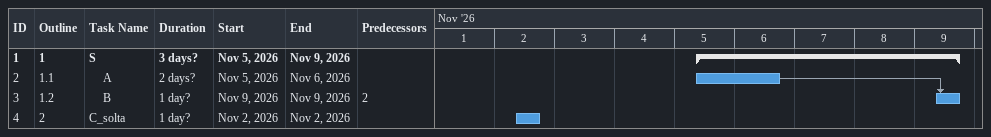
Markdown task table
| ID | WBS | Task | Duration | Start | Finish | Predecessors |
|---|---|---|---|---|---|---|
| 1 | 1 | **S** | 3d? | 2026-11-05 | 2026-11-09 |  |
| 2 | 1.1 | A | 2d? | 2026-11-05 | 2026-11-06 |  |
| 3 | 1.2 | B | 1d? | 2026-11-09 | 2026-11-09 | 2 |
| 4 | 2 | C_solta | 1d? | 2026-11-02 | 2026-11-02 |  |
